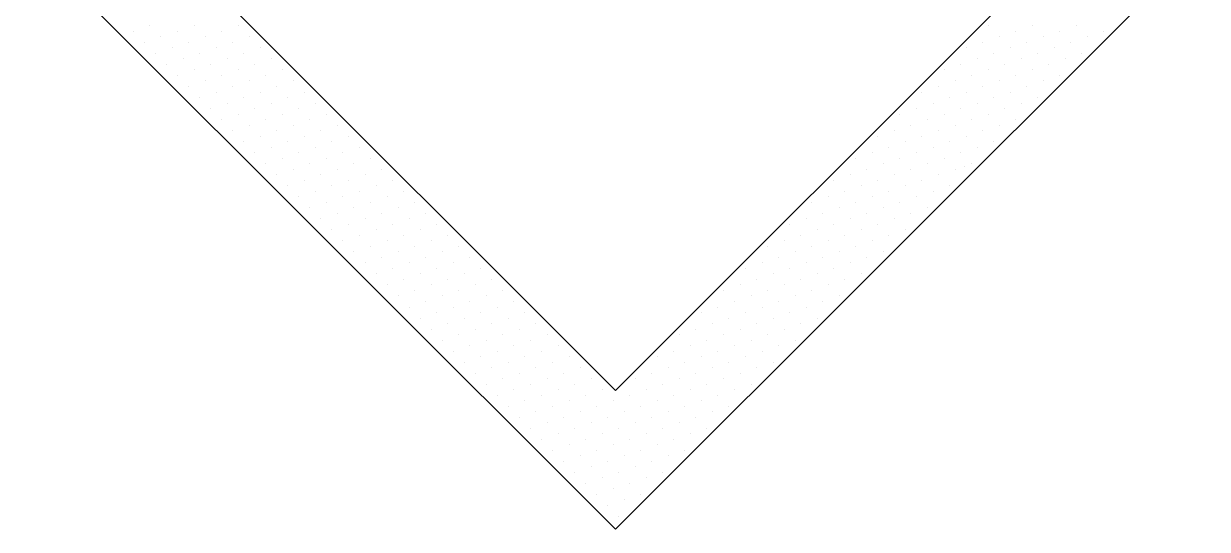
# Model space of a CAD drawing. Extents: x 500 to 638, y 181 to 267.
# Drawn here: x 542.6446 to 542.8615, y 228.7656 to 228.8583 of the extents above; entities that cross this region are included whole.
import ezdxf

# ---------------------------------------------------------------- set-up
doc = ezdxf.new("R2010")
doc.units = 0
doc.header["$LTSCALE"] = 7
doc.layers.add('ACESSÓRIO', color=2, linetype='CONTINUOUS')

msp = doc.modelspace()

# ---------------------------------------------------------------- linework, layer by layer
at = {"layer": 'ACESSÓRIO'}
for p, q in [((542.64462, 228.87404), (542.75305, 228.76562)), ((542.67008, 228.87404), (542.75305, 228.79107)), ((542.75305, 228.76562), (542.86148, 228.87404)), ((542.75305, 228.79107), (542.83602, 228.87404)), ((542.66776, 228.85789), (542.66776, 228.85789)), ((542.67584, 228.85789), (542.67584, 228.85789)), ((542.68392, 228.85789), (542.68392, 228.85789)), ((542.82132, 228.85789), (542.82132, 228.85789)), ((542.8294, 228.85789), (542.8294, 228.85789)), ((542.83749, 228.85789), (542.83749, 228.85789)), ((542.66473, 228.85688), (542.66473, 228.85688)), ((542.66675, 228.85486), (542.66675, 228.85486)), ((542.66978, 228.85587), (542.66978, 228.85587)), ((542.67281, 228.85688), (542.67281, 228.85688)), ((542.67483, 228.85486), (542.67483, 228.85486)), ((542.67786, 228.85587), (542.67786, 228.85587)), ((542.68089, 228.85688), (542.68089, 228.85688)), ((542.68291, 228.85486), (542.68291, 228.85486)), ((542.68594, 228.85587), (542.68594, 228.85587)), ((542.82031, 228.85486), (542.82031, 228.85486)), ((542.82334, 228.85587), (542.82334, 228.85587)), ((542.82637, 228.85688), (542.82637, 228.85688)), ((542.82839, 228.85486), (542.82839, 228.85486)), ((542.83142, 228.85587), (542.83142, 228.85587)), ((542.83446, 228.85688), (542.83446, 228.85688)), ((542.83648, 228.85486), (542.83648, 228.85486)), ((542.83951, 228.85587), (542.83951, 228.85587)), ((542.84254, 228.85688), (542.84254, 228.85688)), ((542.66877, 228.85284), (542.66877, 228.85284)), ((542.6718, 228.85385), (542.6718, 228.85385)), ((542.67685, 228.85284), (542.67685, 228.85284)), ((542.67988, 228.85385), (542.67988, 228.85385)), ((542.68493, 228.85284), (542.68493, 228.85284)), ((542.68797, 228.85385), (542.68797, 228.85385)), ((542.81728, 228.85385), (542.81728, 228.85385)), ((542.82233, 228.85284), (542.82233, 228.85284)), ((542.82536, 228.85385), (542.82536, 228.85385)), ((542.83041, 228.85284), (542.83041, 228.85284)), ((542.83345, 228.85385), (542.83345, 228.85385)), ((542.8385, 228.85284), (542.8385, 228.85284)), ((542.67079, 228.85082), (542.67079, 228.85082)), ((542.67382, 228.85183), (542.67382, 228.85183)), ((542.67887, 228.85082), (542.67887, 228.85082)), ((542.6819, 228.85183), (542.6819, 228.85183)), ((542.68695, 228.85082), (542.68695, 228.85082)), ((542.68999, 228.85183), (542.68999, 228.85183)), ((542.81627, 228.85082), (542.81627, 228.85082)), ((542.8193, 228.85183), (542.8193, 228.85183)), ((542.82435, 228.85082), (542.82435, 228.85082)), ((542.82738, 228.85183), (542.82738, 228.85183)), ((542.83243, 228.85082), (542.83243, 228.85082)), ((542.83547, 228.85183), (542.83547, 228.85183)), ((542.67281, 228.8488), (542.67281, 228.8488)), ((542.67584, 228.84981), (542.67584, 228.84981)), ((542.68089, 228.8488), (542.68089, 228.8488)), ((542.68392, 228.84981), (542.68392, 228.84981)), ((542.68898, 228.8488), (542.68898, 228.8488)), ((542.69201, 228.84981), (542.69201, 228.84981)), ((542.81324, 228.84981), (542.81324, 228.84981)), ((542.81829, 228.8488), (542.81829, 228.8488)), ((542.82132, 228.84981), (542.82132, 228.84981)), ((542.82637, 228.8488), (542.82637, 228.8488)), ((542.8294, 228.84981), (542.8294, 228.84981)), ((542.83446, 228.8488), (542.83446, 228.8488)), ((542.67483, 228.84678), (542.67483, 228.84678)), ((542.67786, 228.84779), (542.67786, 228.84779)), ((542.68291, 228.84678), (542.68291, 228.84678)), ((542.68594, 228.84779), (542.68594, 228.84779)), ((542.691, 228.84678), (542.691, 228.84678)), ((542.69403, 228.84779), (542.69403, 228.84779)), ((542.81223, 228.84678), (542.81223, 228.84678)), ((542.81526, 228.84779), (542.81526, 228.84779)), ((542.82031, 228.84678), (542.82031, 228.84678)), ((542.82334, 228.84779), (542.82334, 228.84779)), ((542.82839, 228.84678), (542.82839, 228.84678)), ((542.83142, 228.84779), (542.83142, 228.84779)), ((542.67685, 228.84475), (542.67685, 228.84475)), ((542.67988, 228.84576), (542.67988, 228.84576)), ((542.68493, 228.84475), (542.68493, 228.84475)), ((542.68797, 228.84576), (542.68797, 228.84576)), ((542.69302, 228.84475), (542.69302, 228.84475)), ((542.69605, 228.84576), (542.69605, 228.84576)), ((542.8092, 228.84576), (542.8092, 228.84576)), ((542.81425, 228.84475), (542.81425, 228.84475)), ((542.81728, 228.84576), (542.81728, 228.84576)), ((542.82233, 228.84475), (542.82233, 228.84475)), ((542.82536, 228.84576), (542.82536, 228.84576)), ((542.83041, 228.84475), (542.83041, 228.84475)), ((542.67887, 228.84273), (542.67887, 228.84273)), ((542.6819, 228.84374), (542.6819, 228.84374)), ((542.68695, 228.84273), (542.68695, 228.84273)), ((542.68999, 228.84374), (542.68999, 228.84374)), ((542.69504, 228.84273), (542.69504, 228.84273)), ((542.69807, 228.84374), (542.69807, 228.84374)), ((542.80819, 228.84273), (542.80819, 228.84273)), ((542.81122, 228.84374), (542.81122, 228.84374)), ((542.81627, 228.84273), (542.81627, 228.84273)), ((542.8193, 228.84374), (542.8193, 228.84374)), ((542.82435, 228.84273), (542.82435, 228.84273)), ((542.82738, 228.84374), (542.82738, 228.84374)), ((542.68089, 228.84071), (542.68089, 228.84071)), ((542.68392, 228.84172), (542.68392, 228.84172)), ((542.68594, 228.8397), (542.68594, 228.8397)), ((542.68898, 228.84071), (542.68898, 228.84071)), ((542.69201, 228.84172), (542.69201, 228.84172)), ((542.69403, 228.8397), (542.69403, 228.8397)), ((542.69706, 228.84071), (542.69706, 228.84071)), ((542.70009, 228.84172), (542.70009, 228.84172)), ((542.70211, 228.8397), (542.70211, 228.8397)), ((542.80516, 228.84172), (542.80516, 228.84172)), ((542.80718, 228.8397), (542.80718, 228.8397)), ((542.81021, 228.84071), (542.81021, 228.84071)), ((542.81324, 228.84172), (542.81324, 228.84172)), ((542.81526, 228.8397), (542.81526, 228.8397)), ((542.81829, 228.84071), (542.81829, 228.84071)), ((542.82132, 228.84172), (542.82132, 228.84172)), ((542.82334, 228.8397), (542.82334, 228.8397)), ((542.82637, 228.84071), (542.82637, 228.84071)), ((542.68291, 228.83869), (542.68291, 228.83869)), ((542.68797, 228.83768), (542.68797, 228.83768)), ((542.691, 228.83869), (542.691, 228.83869)), ((542.69605, 228.83768), (542.69605, 228.83768)), ((542.69908, 228.83869), (542.69908, 228.83869)), ((542.70413, 228.83768), (542.70413, 228.83768)), ((542.80112, 228.83768), (542.80112, 228.83768)), ((542.80415, 228.83869), (542.80415, 228.83869)), ((542.8092, 228.83768), (542.8092, 228.83768)), ((542.81223, 228.83869), (542.81223, 228.83869)), ((542.81728, 228.83768), (542.81728, 228.83768)), ((542.82031, 228.83869), (542.82031, 228.83869)), ((542.68493, 228.83667), (542.68493, 228.83667)), ((542.68999, 228.83566), (542.68999, 228.83566)), ((542.69302, 228.83667), (542.69302, 228.83667)), ((542.69807, 228.83566), (542.69807, 228.83566)), ((542.7011, 228.83667), (542.7011, 228.83667)), ((542.70615, 228.83566), (542.70615, 228.83566)), ((542.80314, 228.83566), (542.80314, 228.83566)), ((542.80617, 228.83667), (542.80617, 228.83667)), ((542.81122, 228.83566), (542.81122, 228.83566)), ((542.81425, 228.83667), (542.81425, 228.83667)), ((542.8193, 228.83566), (542.8193, 228.83566)), ((542.82233, 228.83667), (542.82233, 228.83667)), ((542.68695, 228.83465), (542.68695, 228.83465)), ((542.69201, 228.83364), (542.69201, 228.83364)), ((542.69504, 228.83465), (542.69504, 228.83465)), ((542.70009, 228.83364), (542.70009, 228.83364)), ((542.70312, 228.83465), (542.70312, 228.83465)), ((542.70817, 228.83364), (542.70817, 228.83364)), ((542.79708, 228.83364), (542.79708, 228.83364)), ((542.80011, 228.83465), (542.80011, 228.83465)), ((542.80516, 228.83364), (542.80516, 228.83364)), ((542.80819, 228.83465), (542.80819, 228.83465)), ((542.81324, 228.83364), (542.81324, 228.83364)), ((542.81627, 228.83465), (542.81627, 228.83465)), ((542.68898, 228.83263), (542.68898, 228.83263)), ((542.69403, 228.83162), (542.69403, 228.83162)), ((542.69706, 228.83263), (542.69706, 228.83263)), ((542.70211, 228.83162), (542.70211, 228.83162)), ((542.70514, 228.83263), (542.70514, 228.83263)), ((542.71019, 228.83162), (542.71019, 228.83162)), ((542.7991, 228.83162), (542.7991, 228.83162)), ((542.80213, 228.83263), (542.80213, 228.83263)), ((542.80718, 228.83162), (542.80718, 228.83162)), ((542.81021, 228.83263), (542.81021, 228.83263)), ((542.81526, 228.83162), (542.81526, 228.83162)), ((542.81696, 228.83219), (542.81696, 228.83219)), ((542.81829, 228.83263), (542.81829, 228.83263)), ((542.691, 228.83061), (542.691, 228.83061)), ((542.69605, 228.8296), (542.69605, 228.8296)), ((542.69908, 228.83061), (542.69908, 228.83061)), ((542.70413, 228.8296), (542.70413, 228.8296)), ((542.70716, 228.83061), (542.70716, 228.83061)), ((542.71221, 228.8296), (542.71221, 228.8296)), ((542.79303, 228.8296), (542.79303, 228.8296)), ((542.79606, 228.83061), (542.79606, 228.83061)), ((542.80112, 228.8296), (542.80112, 228.8296)), ((542.80415, 228.83061), (542.80415, 228.83061)), ((542.8092, 228.8296), (542.8092, 228.8296)), ((542.81223, 228.83061), (542.81223, 228.83061)), ((542.69302, 228.82859), (542.69302, 228.82859)), ((542.69504, 228.82657), (542.69504, 228.82657)), ((542.69807, 228.82758), (542.69807, 228.82758)), ((542.7011, 228.82859), (542.7011, 228.82859)), ((542.70312, 228.82657), (542.70312, 228.82657)), ((542.70615, 228.82758), (542.70615, 228.82758)), ((542.70918, 228.82859), (542.70918, 228.82859)), ((542.7112, 228.82657), (542.7112, 228.82657)), ((542.71423, 228.82758), (542.71423, 228.82758)), ((542.79202, 228.82657), (542.79202, 228.82657)), ((542.79505, 228.82758), (542.79505, 228.82758)), ((542.79809, 228.82859), (542.79809, 228.82859)), ((542.80011, 228.82657), (542.80011, 228.82657)), ((542.80314, 228.82758), (542.80314, 228.82758)), ((542.80617, 228.82859), (542.80617, 228.82859)), ((542.80819, 228.82657), (542.80819, 228.82657)), ((542.81122, 228.82758), (542.81122, 228.82758)), ((542.81425, 228.82859), (542.81425, 228.82859)), ((542.69706, 228.82455), (542.69706, 228.82455)), ((542.70009, 228.82556), (542.70009, 228.82556)), ((542.70514, 228.82455), (542.70514, 228.82455)), ((542.70817, 228.82556), (542.70817, 228.82556)), ((542.71322, 228.82455), (542.71322, 228.82455)), ((542.71625, 228.82556), (542.71625, 228.82556)), ((542.78899, 228.82556), (542.78899, 228.82556)), ((542.79404, 228.82455), (542.79404, 228.82455)), ((542.79708, 228.82556), (542.79708, 228.82556)), ((542.80213, 228.82455), (542.80213, 228.82455)), ((542.80516, 228.82556), (542.80516, 228.82556)), ((542.81021, 228.82455), (542.81021, 228.82455)), ((542.69908, 228.82253), (542.69908, 228.82253)), ((542.70211, 228.82354), (542.70211, 228.82354)), ((542.70716, 228.82253), (542.70716, 228.82253)), ((542.71019, 228.82354), (542.71019, 228.82354)), ((542.71524, 228.82253), (542.71524, 228.82253)), ((542.71827, 228.82354), (542.71827, 228.82354)), ((542.78798, 228.82253), (542.78798, 228.82253)), ((542.79101, 228.82354), (542.79101, 228.82354)), ((542.79606, 228.82253), (542.79606, 228.82253)), ((542.7991, 228.82354), (542.7991, 228.82354)), ((542.80415, 228.82253), (542.80415, 228.82253)), ((542.80718, 228.82354), (542.80718, 228.82354)), ((542.7011, 228.82051), (542.7011, 228.82051)), ((542.70413, 228.82152), (542.70413, 228.82152)), ((542.70918, 228.82051), (542.70918, 228.82051)), ((542.71221, 228.82152), (542.71221, 228.82152)), ((542.71726, 228.82051), (542.71726, 228.82051)), ((542.72029, 228.82152), (542.72029, 228.82152)), ((542.78495, 228.82152), (542.78495, 228.82152)), ((542.79, 228.82051), (542.79, 228.82051)), ((542.79303, 228.82152), (542.79303, 228.82152)), ((542.79809, 228.82051), (542.79809, 228.82051)), ((542.80112, 228.82152), (542.80112, 228.82152)), ((542.80617, 228.82051), (542.80617, 228.82051)), ((542.70312, 228.81849), (542.70312, 228.81849)), ((542.70615, 228.8195), (542.70615, 228.8195)), ((542.7112, 228.81849), (542.7112, 228.81849)), ((542.71423, 228.8195), (542.71423, 228.8195)), ((542.71928, 228.81849), (542.71928, 228.81849)), ((542.72231, 228.8195), (542.72231, 228.8195)), ((542.78394, 228.81849), (542.78394, 228.81849)), ((542.78697, 228.8195), (542.78697, 228.8195)), ((542.79202, 228.81849), (542.79202, 228.81849)), ((542.79505, 228.8195), (542.79505, 228.8195)), ((542.80011, 228.81849), (542.80011, 228.81849)), ((542.80314, 228.8195), (542.80314, 228.8195)), ((542.70514, 228.81647), (542.70514, 228.81647)), ((542.70817, 228.81748), (542.70817, 228.81748)), ((542.71322, 228.81647), (542.71322, 228.81647)), ((542.71625, 228.81748), (542.71625, 228.81748)), ((542.7213, 228.81647), (542.7213, 228.81647)), ((542.72434, 228.81748), (542.72434, 228.81748)), ((542.78091, 228.81748), (542.78091, 228.81748)), ((542.78596, 228.81647), (542.78596, 228.81647)), ((542.78899, 228.81748), (542.78899, 228.81748)), ((542.79404, 228.81647), (542.79404, 228.81647)), ((542.79708, 228.81748), (542.79708, 228.81748)), ((542.80213, 228.81647), (542.80213, 228.81647)), ((542.70716, 228.81445), (542.70716, 228.81445)), ((542.71019, 228.81546), (542.71019, 228.81546)), ((542.71524, 228.81445), (542.71524, 228.81445)), ((542.71827, 228.81546), (542.71827, 228.81546)), ((542.72332, 228.81445), (542.72332, 228.81445)), ((542.72636, 228.81546), (542.72636, 228.81546)), ((542.7799, 228.81445), (542.7799, 228.81445)), ((542.78293, 228.81546), (542.78293, 228.81546)), ((542.78798, 228.81445), (542.78798, 228.81445)), ((542.79101, 228.81546), (542.79101, 228.81546)), ((542.79606, 228.81445), (542.79606, 228.81445)), ((542.7991, 228.81546), (542.7991, 228.81546)), ((542.70918, 228.81243), (542.70918, 228.81243)), ((542.71221, 228.81344), (542.71221, 228.81344)), ((542.71423, 228.81142), (542.71423, 228.81142)), ((542.71726, 228.81243), (542.71726, 228.81243)), ((542.72029, 228.81344), (542.72029, 228.81344)), ((542.72231, 228.81142), (542.72231, 228.81142)), ((542.72535, 228.81243), (542.72535, 228.81243)), ((542.72838, 228.81344), (542.72838, 228.81344)), ((542.7304, 228.81142), (542.7304, 228.81142)), ((542.77687, 228.81344), (542.77687, 228.81344)), ((542.77889, 228.81142), (542.77889, 228.81142)), ((542.78192, 228.81243), (542.78192, 228.81243)), ((542.78495, 228.81344), (542.78495, 228.81344)), ((542.78697, 228.81142), (542.78697, 228.81142)), ((542.79, 228.81243), (542.79, 228.81243)), ((542.79303, 228.81344), (542.79303, 228.81344)), ((542.79505, 228.81142), (542.79505, 228.81142)), ((542.79809, 228.81243), (542.79809, 228.81243)), ((542.7112, 228.81041), (542.7112, 228.81041)), ((542.71625, 228.80939), (542.71625, 228.80939)), ((542.71928, 228.81041), (542.71928, 228.81041)), ((542.72434, 228.80939), (542.72434, 228.80939)), ((542.72737, 228.81041), (542.72737, 228.81041)), ((542.73242, 228.80939), (542.73242, 228.80939)), ((542.77283, 228.80939), (542.77283, 228.80939)), ((542.77586, 228.81041), (542.77586, 228.81041)), ((542.78091, 228.80939), (542.78091, 228.80939)), ((542.78394, 228.81041), (542.78394, 228.81041)), ((542.78899, 228.80939), (542.78899, 228.80939)), ((542.79202, 228.81041), (542.79202, 228.81041)), ((542.71322, 228.80838), (542.71322, 228.80838)), ((542.71827, 228.80737), (542.71827, 228.80737)), ((542.7213, 228.80838), (542.7213, 228.80838)), ((542.72636, 228.80737), (542.72636, 228.80737)), ((542.72939, 228.80838), (542.72939, 228.80838)), ((542.73444, 228.80737), (542.73444, 228.80737)), ((542.77485, 228.80737), (542.77485, 228.80737)), ((542.77788, 228.80838), (542.77788, 228.80838)), ((542.78293, 228.80737), (542.78293, 228.80737)), ((542.78596, 228.80838), (542.78596, 228.80838)), ((542.79101, 228.80737), (542.79101, 228.80737)), ((542.79404, 228.80838), (542.79404, 228.80838)), ((542.71524, 228.80636), (542.71524, 228.80636)), ((542.72029, 228.80535), (542.72029, 228.80535)), ((542.72332, 228.80636), (542.72332, 228.80636)), ((542.72838, 228.80535), (542.72838, 228.80535)), ((542.73141, 228.80636), (542.73141, 228.80636)), ((542.73646, 228.80535), (542.73646, 228.80535)), ((542.76879, 228.80535), (542.76879, 228.80535)), ((542.77182, 228.80636), (542.77182, 228.80636)), ((542.77687, 228.80535), (542.77687, 228.80535)), ((542.7799, 228.80636), (542.7799, 228.80636)), ((542.78495, 228.80535), (542.78495, 228.80535)), ((542.78798, 228.80636), (542.78798, 228.80636)), ((542.71726, 228.80434), (542.71726, 228.80434)), ((542.72231, 228.80333), (542.72231, 228.80333)), ((542.72535, 228.80434), (542.72535, 228.80434)), ((542.7304, 228.80333), (542.7304, 228.80333)), ((542.73343, 228.80434), (542.73343, 228.80434)), ((542.73848, 228.80333), (542.73848, 228.80333)), ((542.77081, 228.80333), (542.77081, 228.80333)), ((542.77384, 228.80434), (542.77384, 228.80434)), ((542.77889, 228.80333), (542.77889, 228.80333)), ((542.78192, 228.80434), (542.78192, 228.80434)), ((542.78697, 228.80333), (542.78697, 228.80333)), ((542.79, 228.80434), (542.79, 228.80434)), ((542.71928, 228.80232), (542.71928, 228.80232)), ((542.72434, 228.80131), (542.72434, 228.80131)), ((542.72737, 228.80232), (542.72737, 228.80232)), ((542.73242, 228.80131), (542.73242, 228.80131)), ((542.73545, 228.80232), (542.73545, 228.80232)), ((542.7405, 228.80131), (542.7405, 228.80131)), ((542.76475, 228.80131), (542.76475, 228.80131)), ((542.76778, 228.80232), (542.76778, 228.80232)), ((542.77283, 228.80131), (542.77283, 228.80131)), ((542.77586, 228.80232), (542.77586, 228.80232)), ((542.78091, 228.80131), (542.78091, 228.80131)), ((542.78394, 228.80232), (542.78394, 228.80232)), ((542.7213, 228.8003), (542.7213, 228.8003)), ((542.72636, 228.79929), (542.72636, 228.79929)), ((542.72939, 228.8003), (542.72939, 228.8003)), ((542.73444, 228.79929), (542.73444, 228.79929)), ((542.73747, 228.8003), (542.73747, 228.8003)), ((542.74252, 228.79929), (542.74252, 228.79929)), ((542.76677, 228.79929), (542.76677, 228.79929)), ((542.7698, 228.8003), (542.7698, 228.8003)), ((542.77485, 228.79929), (542.77485, 228.79929)), ((542.77788, 228.8003), (542.77788, 228.8003)), ((542.78293, 228.79929), (542.78293, 228.79929)), ((542.78596, 228.8003), (542.78596, 228.8003)), ((542.72332, 228.79828), (542.72332, 228.79828)), ((542.72535, 228.79626), (542.72535, 228.79626)), ((542.72838, 228.79727), (542.72838, 228.79727)), ((542.73141, 228.79828), (542.73141, 228.79828)), ((542.73343, 228.79626), (542.73343, 228.79626)), ((542.73646, 228.79727), (542.73646, 228.79727)), ((542.73949, 228.79828), (542.73949, 228.79828)), ((542.74151, 228.79626), (542.74151, 228.79626)), ((542.74454, 228.79727), (542.74454, 228.79727)), ((542.76071, 228.79727), (542.76071, 228.79727)), ((542.76374, 228.79828), (542.76374, 228.79828)), ((542.76576, 228.79626), (542.76576, 228.79626)), ((542.76879, 228.79727), (542.76879, 228.79727)), ((542.77182, 228.79828), (542.77182, 228.79828)), ((542.77384, 228.79626), (542.77384, 228.79626)), ((542.77687, 228.79727), (542.77687, 228.79727)), ((542.7799, 228.79828), (542.7799, 228.79828)), ((542.78192, 228.79626), (542.78192, 228.79626)), ((542.72737, 228.79424), (542.72737, 228.79424)), ((542.7304, 228.79525), (542.7304, 228.79525)), ((542.73545, 228.79424), (542.73545, 228.79424)), ((542.73848, 228.79525), (542.73848, 228.79525)), ((542.74353, 228.79424), (542.74353, 228.79424)), ((542.74656, 228.79525), (542.74656, 228.79525)), ((542.75969, 228.79424), (542.75969, 228.79424)), ((542.76273, 228.79525), (542.76273, 228.79525)), ((542.76778, 228.79424), (542.76778, 228.79424)), ((542.77081, 228.79525), (542.77081, 228.79525)), ((542.77586, 228.79424), (542.77586, 228.79424)), ((542.77889, 228.79525), (542.77889, 228.79525)), ((542.72939, 228.79222), (542.72939, 228.79222)), ((542.73242, 228.79323), (542.73242, 228.79323)), ((542.73747, 228.79222), (542.73747, 228.79222)), ((542.7405, 228.79323), (542.7405, 228.79323)), ((542.74555, 228.79222), (542.74555, 228.79222)), ((542.74858, 228.79323), (542.74858, 228.79323)), ((542.75666, 228.79323), (542.75666, 228.79323)), ((542.76172, 228.79222), (542.76172, 228.79222)), ((542.76475, 228.79323), (542.76475, 228.79323)), ((542.7698, 228.79222), (542.7698, 228.79222)), ((542.77283, 228.79323), (542.77283, 228.79323)), ((542.77788, 228.79222), (542.77788, 228.79222)), ((542.73141, 228.7902), (542.73141, 228.7902)), ((542.73444, 228.79121), (542.73444, 228.79121)), ((542.73949, 228.7902), (542.73949, 228.7902)), ((542.74252, 228.79121), (542.74252, 228.79121)), ((542.74757, 228.7902), (542.74757, 228.7902)), ((542.7506, 228.79121), (542.7506, 228.79121)), ((542.75565, 228.7902), (542.75565, 228.7902)), ((542.75868, 228.79121), (542.75868, 228.79121)), ((542.76374, 228.7902), (542.76374, 228.7902)), ((542.76677, 228.79121), (542.76677, 228.79121)), ((542.77182, 228.7902), (542.77182, 228.7902)), ((542.77485, 228.79121), (542.77485, 228.79121)), ((542.73343, 228.78818), (542.73343, 228.78818)), ((542.73646, 228.78919), (542.73646, 228.78919)), ((542.74151, 228.78818), (542.74151, 228.78818)), ((542.74454, 228.78919), (542.74454, 228.78919)), ((542.74959, 228.78818), (542.74959, 228.78818)), ((542.75262, 228.78919), (542.75262, 228.78919)), ((542.75767, 228.78818), (542.75767, 228.78818)), ((542.76071, 228.78919), (542.76071, 228.78919)), ((542.76576, 228.78818), (542.76576, 228.78818)), ((542.76879, 228.78919), (542.76879, 228.78919)), ((542.77384, 228.78818), (542.77384, 228.78818)), ((542.73545, 228.78616), (542.73545, 228.78616)), ((542.73848, 228.78717), (542.73848, 228.78717)), ((542.74353, 228.78616), (542.74353, 228.78616)), ((542.74656, 228.78717), (542.74656, 228.78717)), ((542.75161, 228.78616), (542.75161, 228.78616)), ((542.75464, 228.78717), (542.75464, 228.78717)), ((542.75969, 228.78616), (542.75969, 228.78616)), ((542.76273, 228.78717), (542.76273, 228.78717)), ((542.76778, 228.78616), (542.76778, 228.78616)), ((542.77081, 228.78717), (542.77081, 228.78717)), ((542.73747, 228.78414), (542.73747, 228.78414)), ((542.7405, 228.78515), (542.7405, 228.78515)), ((542.74555, 228.78414), (542.74555, 228.78414)), ((542.74858, 228.78515), (542.74858, 228.78515)), ((542.75363, 228.78414), (542.75363, 228.78414)), ((542.75666, 228.78515), (542.75666, 228.78515)), ((542.76172, 228.78414), (542.76172, 228.78414)), ((542.76475, 228.78515), (542.76475, 228.78515)), ((542.7698, 228.78414), (542.7698, 228.78414)), ((542.73949, 228.78212), (542.73949, 228.78212)), ((542.74252, 228.78313), (542.74252, 228.78313)), ((542.74454, 228.78111), (542.74454, 228.78111)), ((542.74757, 228.78212), (542.74757, 228.78212)), ((542.7506, 228.78313), (542.7506, 228.78313)), ((542.75262, 228.78111), (542.75262, 228.78111)), ((542.75565, 228.78212), (542.75565, 228.78212)), ((542.75868, 228.78313), (542.75868, 228.78313)), ((542.76071, 228.78111), (542.76071, 228.78111)), ((542.76374, 228.78212), (542.76374, 228.78212)), ((542.76677, 228.78313), (542.76677, 228.78313)), ((542.74151, 228.7801), (542.74151, 228.7801)), ((542.74656, 228.77909), (542.74656, 228.77909)), ((542.74959, 228.7801), (542.74959, 228.7801)), ((542.75464, 228.77909), (542.75464, 228.77909)), ((542.75767, 228.7801), (542.75767, 228.7801)), ((542.76273, 228.77909), (542.76273, 228.77909)), ((542.76576, 228.7801), (542.76576, 228.7801)), ((542.74353, 228.77808), (542.74353, 228.77808)), ((542.74858, 228.77707), (542.74858, 228.77707)), ((542.75161, 228.77808), (542.75161, 228.77808)), ((542.75666, 228.77707), (542.75666, 228.77707)), ((542.75969, 228.77808), (542.75969, 228.77808)), ((542.74555, 228.77606), (542.74555, 228.77606)), ((542.7506, 228.77505), (542.7506, 228.77505)), ((542.75363, 228.77606), (542.75363, 228.77606)), ((542.75868, 228.77505), (542.75868, 228.77505)), ((542.76172, 228.77606), (542.76172, 228.77606)), ((542.74757, 228.77404), (542.74757, 228.77404)), ((542.75262, 228.77302), (542.75262, 228.77302)), ((542.75565, 228.77404), (542.75565, 228.77404)), ((542.74959, 228.77201), (542.74959, 228.77201)), ((542.75464, 228.771), (542.75464, 228.771)), ((542.75767, 228.77201), (542.75767, 228.77201)), ((542.75161, 228.76999), (542.75161, 228.76999)), ((542.75363, 228.76797), (542.75363, 228.76797))]:
    msp.add_line(p, q, dxfattribs=at)

doc.saveas('drawing.dxf')
